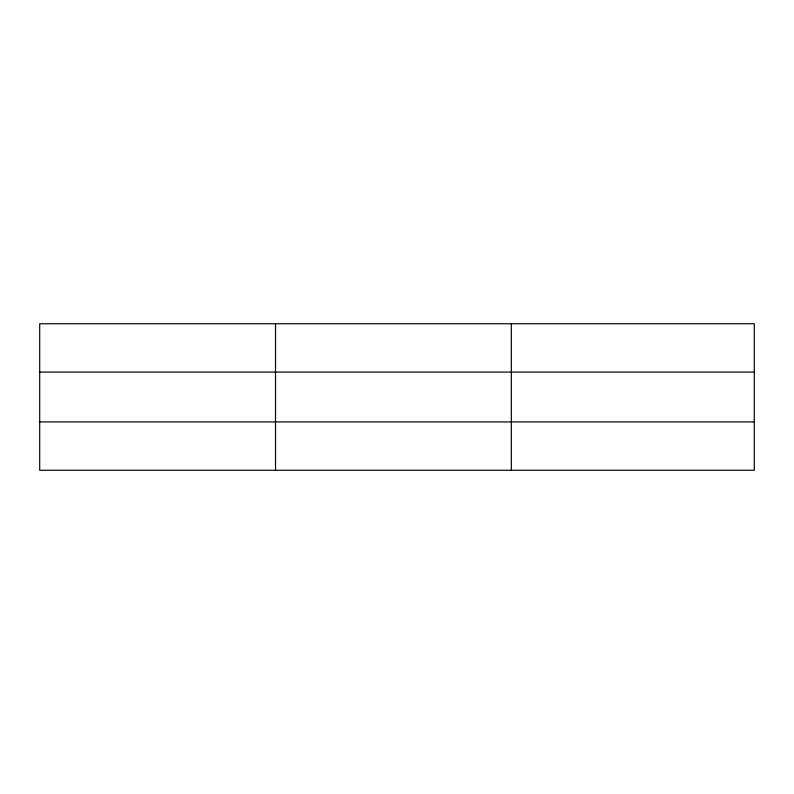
<?xml version="1.0" encoding="UTF-8"?>
<svg xmlns="http://www.w3.org/2000/svg" width="794" height="794" viewBox="0 0 794 794"><rect width="100%" height="100%" fill="white"/><g stroke="black" fill="none" stroke-linecap="round" stroke-linejoin="round"><path stroke-width="1.19" d="M275.518 470.256L275.518 323.744M511.336 470.256L511.336 323.744M754.3 372.088L754.3 323.744L39.7 323.744L39.7 470.256L754.3 470.256L754.3 372.088L39.7 372.088M39.7 421.912L754.3 421.912"/></g></svg>
